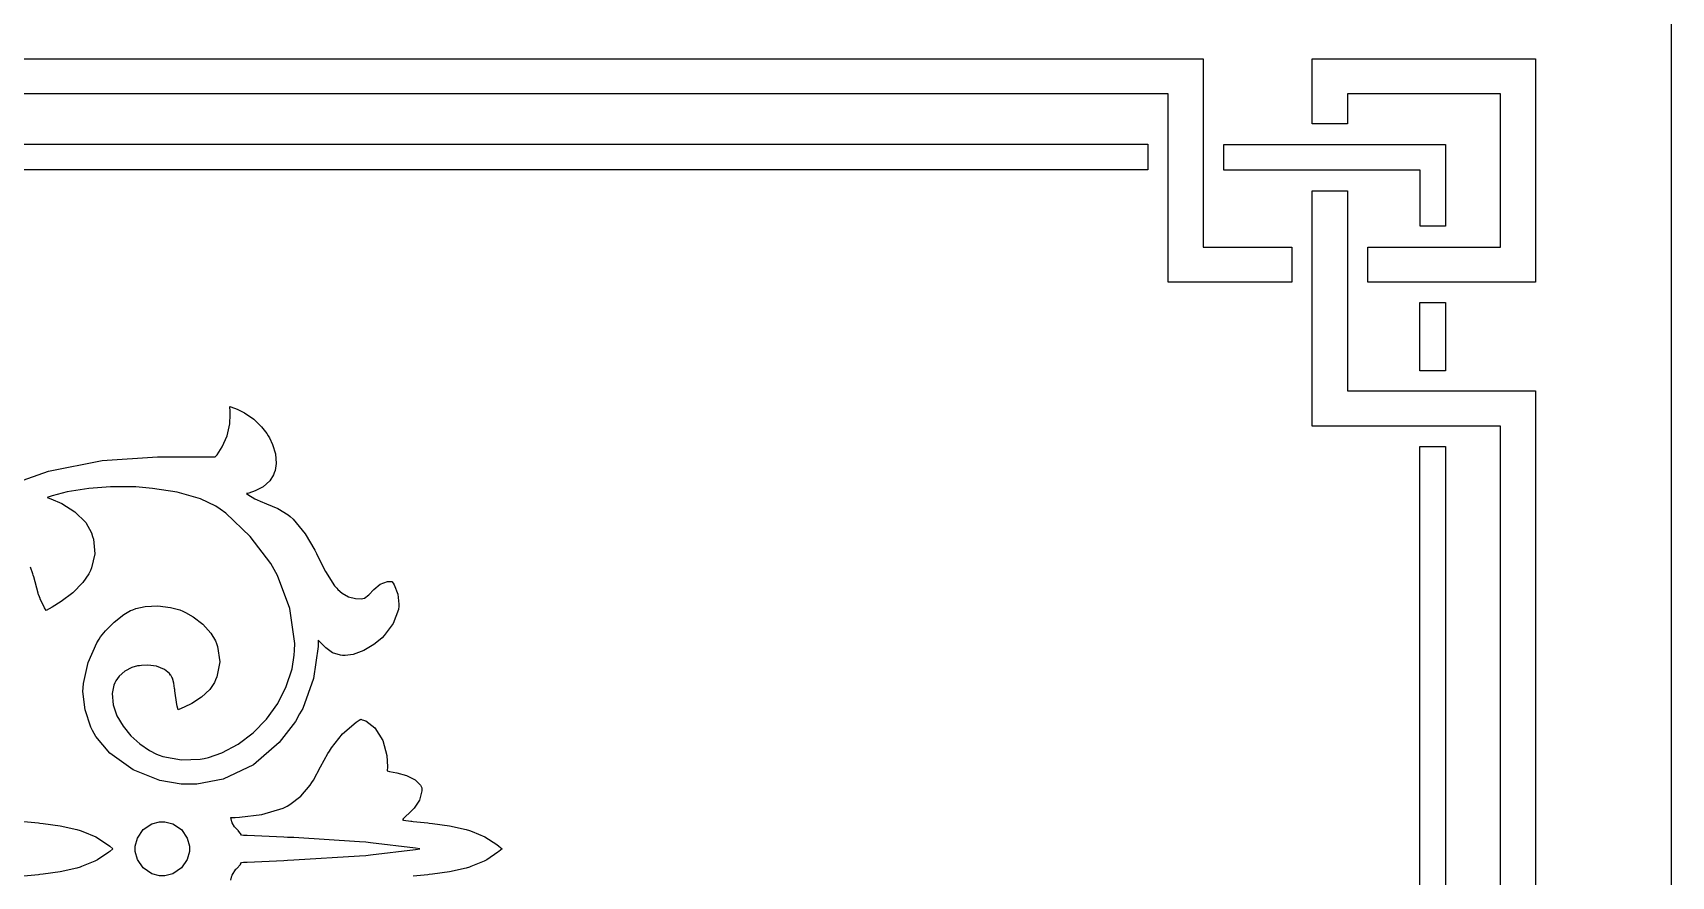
# Model space of a CAD drawing. Extents: x 0 to 1426, y 0 to 829.
# Drawn here: x 832.8 to 1014.2, y 93.3 to 186.7 of the extents above; entities that cross this region are included whole.
import ezdxf

# ---------------------------------------------------------------- set-up
doc = ezdxf.new("R2010")
doc.units = 0
doc.layers.get('0').update_dxf_attribs({"linetype": 'CONTINUOUS'})

msp = doc.modelspace()

# ---------------------------------------------------------------- linework, layer by layer
at = {"color": 21}
msp.add_line((1014.19, 192.749), (1014.19, 0), dxfattribs=at)
at = {"color": 0}
for p, q in [((599.486, 183.834), (962.395, 183.834)), ((599.486, 183.834), (962.395, 183.834)), ((962.395, 183.834), (962.395, 162.993)), ((962.395, 183.834), (962.395, 162.993)), ((974.457, 176.645), (974.457, 183.834)), ((974.457, 183.834), (999.183, 183.834)), ((974.457, 176.645), (974.457, 183.834)), ((974.457, 183.834), (999.183, 183.834)), ((999.183, 183.834), (999.183, 159.107)), ((999.183, 183.834), (999.183, 159.107)), ((958.511, 179.948), (603.373, 179.948)), ((958.511, 179.948), (603.373, 179.948)), ((958.511, 159.107), (958.511, 179.948)), ((958.511, 159.107), (958.511, 179.948)), ((995.299, 179.948), (978.341, 179.948)), ((978.341, 179.948), (978.341, 176.645)), ((995.299, 179.948), (978.341, 179.948)), ((978.341, 179.948), (978.341, 176.645)), ((995.299, 162.993), (995.299, 179.948)), ((995.299, 162.993), (995.299, 179.948)), ((978.341, 176.645), (974.457, 176.645)), ((978.341, 176.645), (974.457, 176.645)), ((606.125, 174.385), (956.257, 174.385)), ((606.125, 174.385), (956.257, 174.385)), ((956.257, 174.385), (956.257, 171.545)), ((956.257, 174.385), (956.257, 171.545)), ((964.657, 171.512), (964.657, 174.353)), ((964.657, 174.353), (989.214, 174.353)), ((964.657, 171.512), (964.657, 174.353)), ((964.657, 174.353), (989.214, 174.353)), ((989.214, 174.353), (989.214, 165.294)), ((989.214, 174.353), (989.214, 165.294)), ((956.257, 171.545), (606.125, 171.545)), ((956.257, 171.545), (606.125, 171.545)), ((986.381, 171.512), (964.657, 171.512)), ((986.381, 171.512), (964.657, 171.512)), ((986.381, 165.294), (986.381, 171.512)), ((986.381, 165.294), (986.381, 171.512)), ((974.457, 143.177), (974.457, 169.234)), ((974.457, 169.234), (978.341, 169.234)), ((974.457, 143.177), (974.457, 169.234)), ((974.457, 169.234), (978.341, 169.234)), ((978.341, 169.234), (978.341, 147.064)), ((978.341, 169.234), (978.341, 147.064)), ((989.214, 165.294), (986.381, 165.294)), ((989.214, 165.294), (986.381, 165.294)), ((962.395, 162.993), (972.178, 162.993)), ((962.395, 162.993), (972.178, 162.993)), ((972.178, 162.993), (972.178, 159.107)), ((972.178, 162.993), (972.178, 159.107)), ((980.623, 159.107), (980.623, 162.993)), ((980.623, 162.993), (995.299, 162.993)), ((980.623, 159.107), (980.623, 162.993)), ((980.623, 162.993), (995.299, 162.993)), ((972.178, 159.107), (958.511, 159.107)), ((972.178, 159.107), (958.511, 159.107)), ((999.183, 159.107), (980.623, 159.107)), ((999.183, 159.107), (980.623, 159.107)), ((986.37, 149.301), (986.37, 156.839)), ((986.37, 156.839), (989.214, 156.839)), ((986.37, 149.301), (986.37, 156.839)), ((986.37, 156.839), (989.214, 156.839)), ((989.214, 156.839), (989.214, 149.301)), ((989.214, 156.839), (989.214, 149.301)), ((989.214, 149.301), (986.37, 149.301)), ((989.214, 149.301), (986.37, 149.301)), ((978.341, 147.064), (999.183, 147.064)), ((978.341, 147.064), (999.183, 147.064)), ((999.183, 147.064), (999.183, 45.7729)), ((999.183, 147.064), (999.183, 45.7729)), ((854.668, 144.771), (854.632, 145.342)), ((854.632, 145.342), (855.169, 145.147)), ((854.668, 144.771), (854.632, 145.342)), ((854.632, 145.342), (855.169, 145.147)), ((855.169, 145.147), (855.454, 145.045)), ((855.169, 145.147), (855.454, 145.045)), ((854.325, 142.103), (854.622, 143.425)), ((854.325, 142.103), (854.622, 143.425)), ((854.622, 143.425), (854.689, 144.438)), ((854.622, 143.425), (854.689, 144.438)), ((854.689, 144.438), (854.668, 144.771)), ((854.689, 144.438), (854.668, 144.771)), ((855.454, 145.045), (856.269, 144.633)), ((855.454, 145.045), (856.269, 144.633)), ((856.269, 144.633), (857.275, 143.932)), ((856.269, 144.633), (857.275, 143.932)), ((857.275, 143.932), (858.157, 143.077)), ((857.275, 143.932), (858.157, 143.077)), ((853.786, 140.863), (854.325, 142.103)), ((853.786, 140.863), (854.325, 142.103)), ((858.157, 143.077), (858.721, 142.357)), ((858.157, 143.077), (858.721, 142.357)), ((858.721, 142.357), (858.88, 142.099)), ((858.721, 142.357), (858.88, 142.099)), ((858.88, 142.099), (859.021, 141.873)), ((858.88, 142.099), (859.021, 141.873)), ((859.021, 141.873), (859.367, 141.148)), ((859.021, 141.873), (859.367, 141.148)), ((995.299, 143.177), (974.457, 143.177)), ((995.299, 143.177), (974.457, 143.177)), ((995.299, 49.6591), (995.299, 143.177)), ((995.299, 49.6591), (995.299, 143.177)), ((840.518, 139.368), (846.614, 139.776)), ((840.518, 139.368), (846.614, 139.776)), ((846.614, 139.776), (851.415, 139.783)), ((846.614, 139.776), (851.415, 139.783)), ((851.415, 139.783), (853.017, 139.754)), ((851.415, 139.783), (853.017, 139.754)), ((853.017, 139.754), (853.235, 140.009)), ((853.017, 139.754), (853.235, 140.009)), ((853.235, 140.009), (853.786, 140.863)), ((853.235, 140.009), (853.786, 140.863)), ((859.367, 141.148), (859.684, 140.113)), ((859.367, 141.148), (859.684, 140.113)), ((859.684, 140.113), (859.769, 139.046)), ((859.684, 140.113), (859.769, 139.046)), ((986.37, 51.9395), (986.37, 140.898)), ((986.37, 140.898), (989.214, 140.898)), ((986.37, 51.9395), (986.37, 140.898)), ((986.37, 140.898), (989.214, 140.898)), ((989.214, 140.898), (989.214, 51.9395)), ((989.214, 140.898), (989.214, 51.9395)), ((829.984, 136.555), (834.556, 138.176)), ((829.984, 136.555), (834.556, 138.176)), ((834.556, 138.176), (840.518, 139.368)), ((834.556, 138.176), (840.518, 139.368)), ((859.557, 137.995), (859.469, 137.76)), ((859.557, 137.995), (859.469, 137.76)), ((859.649, 138.243), (859.557, 137.995)), ((859.649, 138.243), (859.557, 137.995)), ((859.769, 139.046), (859.649, 138.243)), ((859.769, 139.046), (859.649, 138.243)), ((839.026, 136.271), (836.623, 135.891)), ((839.026, 136.271), (836.623, 135.891)), ((841.421, 136.442), (839.026, 136.271)), ((841.421, 136.442), (839.026, 136.271)), ((843.061, 136.466), (841.421, 136.442)), ((843.061, 136.466), (841.421, 136.442)), ((843.605, 136.449), (843.061, 136.466)), ((843.605, 136.449), (843.061, 136.466)), ((844.225, 136.431), (843.605, 136.449)), ((844.225, 136.431), (843.605, 136.449)), ((846.088, 136.281), (844.225, 136.431)), ((846.088, 136.281), (844.225, 136.431)), ((848.79, 135.858), (846.088, 136.281)), ((848.79, 135.858), (846.088, 136.281)), ((858.326, 136.448), (857.448, 135.993)), ((858.326, 136.448), (857.448, 135.993)), ((859.046, 137.106), (858.326, 136.448)), ((859.046, 137.106), (858.326, 136.448)), ((859.469, 137.76), (859.046, 137.106)), ((859.469, 137.76), (859.046, 137.106)), ((834.958, 135.459), (834.425, 135.254)), ((834.958, 135.459), (834.425, 135.254)), ((834.425, 135.254), (834.834, 135.115)), ((834.425, 135.254), (834.834, 135.115)), ((834.834, 135.115), (836.023, 134.594)), ((834.834, 135.115), (836.023, 134.594)), ((836.623, 135.891), (834.958, 135.459)), ((836.623, 135.891), (834.958, 135.459)), ((836.023, 134.594), (837.487, 133.693)), ((836.023, 134.594), (837.487, 133.693)), ((851.394, 135.11), (848.79, 135.858)), ((851.394, 135.11), (848.79, 135.858)), ((853.087, 134.322), (851.394, 135.11)), ((853.087, 134.322), (851.394, 135.11)), ((853.581, 133.96), (853.087, 134.322)), ((853.581, 133.96), (853.087, 134.322)), ((856.728, 135.763), (856.481, 135.712)), ((856.728, 135.763), (856.481, 135.712)), ((856.481, 135.712), (856.626, 135.598)), ((856.481, 135.712), (856.626, 135.598)), ((856.626, 135.598), (857.391, 135.129)), ((856.626, 135.598), (857.391, 135.129)), ((857.448, 135.993), (856.728, 135.763)), ((857.448, 135.993), (856.728, 135.763)), ((857.391, 135.129), (858.238, 134.749)), ((857.391, 135.129), (858.238, 134.749)), ((858.238, 134.749), (858.421, 134.677)), ((858.238, 134.749), (858.421, 134.677)), ((858.421, 134.677), (858.686, 134.574)), ((858.421, 134.677), (858.686, 134.574)), ((858.686, 134.574), (859.938, 134.049)), ((858.686, 134.574), (859.938, 134.049)), ((837.487, 133.693), (838.68, 132.501)), ((837.487, 133.693), (838.68, 132.501)), ((838.68, 132.501), (839.329, 131.371)), ((838.68, 132.501), (839.329, 131.371)), ((854.181, 133.522), (853.581, 133.96)), ((854.181, 133.522), (853.581, 133.96)), ((856.904, 130.954), (854.181, 133.522)), ((856.904, 130.954), (854.181, 133.522)), ((859.938, 134.049), (861.099, 133.35)), ((859.938, 134.049), (861.099, 133.35)), ((861.099, 133.35), (861.325, 133.158)), ((861.099, 133.35), (861.325, 133.158)), ((861.325, 133.158), (861.649, 132.88)), ((861.325, 133.158), (861.649, 132.88)), ((861.649, 132.88), (862.983, 131.256)), ((861.649, 132.88), (862.983, 131.256)), ((839.329, 131.371), (839.452, 130.966)), ((839.329, 131.371), (839.452, 130.966)), ((839.452, 130.966), (839.548, 130.643)), ((839.452, 130.966), (839.548, 130.643)), ((839.548, 130.643), (839.685, 129.046)), ((839.548, 130.643), (839.685, 129.046)), ((859.158, 127.963), (856.904, 130.954)), ((859.158, 127.963), (856.904, 130.954)), ((862.983, 131.256), (864.041, 129.432)), ((862.983, 131.256), (864.041, 129.432)), ((839.685, 129.046), (839.339, 127.484)), ((839.685, 129.046), (839.339, 127.484)), ((864.041, 129.432), (864.231, 129.053)), ((864.041, 129.432), (864.231, 129.053)), ((864.231, 129.053), (864.39, 128.738)), ((864.231, 129.053), (864.39, 128.738)), ((832.834, 126.81), (832.573, 127.564)), ((832.834, 126.81), (832.573, 127.564)), ((839.195, 127.178), (839.033, 126.829)), ((839.195, 127.178), (839.033, 126.829)), ((839.339, 127.484), (839.195, 127.178)), ((839.339, 127.484), (839.195, 127.178)), ((859.525, 127.314), (859.158, 127.963)), ((859.525, 127.314), (859.158, 127.963)), ((859.91, 126.629), (859.525, 127.314)), ((859.91, 126.629), (859.525, 127.314)), ((864.39, 128.738), (865.237, 127.062)), ((864.39, 128.738), (865.237, 127.062)), ((865.237, 127.062), (866.235, 125.488)), ((865.237, 127.062), (866.235, 125.488)), ((832.877, 126.66), (832.834, 126.81)), ((832.877, 126.66), (832.834, 126.81)), ((832.926, 126.48), (832.877, 126.66)), ((832.926, 126.48), (832.877, 126.66)), ((833.413, 124.677), (832.926, 126.48)), ((833.413, 124.677), (832.926, 126.48)), ((838.355, 125.864), (837.244, 124.728)), ((838.355, 125.864), (837.244, 124.728)), ((839.033, 126.829), (838.355, 125.864)), ((839.033, 126.829), (838.355, 125.864)), ((861.282, 122.978), (859.91, 126.629)), ((861.282, 122.978), (859.91, 126.629)), ((866.235, 125.488), (866.472, 125.224)), ((866.235, 125.488), (866.472, 125.224)), ((866.472, 125.224), (866.606, 125.075)), ((866.472, 125.224), (866.606, 125.075)), ((870.574, 125.089), (871.262, 125.671)), ((870.574, 125.089), (871.262, 125.671)), ((871.262, 125.671), (872.088, 125.955)), ((871.262, 125.671), (872.088, 125.955)), ((872.088, 125.955), (872.367, 125.968)), ((872.088, 125.955), (872.367, 125.968)), ((872.367, 125.968), (872.585, 125.979)), ((872.367, 125.968), (872.585, 125.979)), ((872.585, 125.979), (872.702, 125.794)), ((872.585, 125.979), (872.702, 125.794)), ((872.702, 125.794), (872.822, 125.6)), ((872.702, 125.794), (872.822, 125.6)), ((872.822, 125.6), (873.234, 124.561)), ((872.822, 125.6), (873.234, 124.561)), ((833.473, 124.499), (833.413, 124.677)), ((833.473, 124.499), (833.413, 124.677)), ((833.483, 124.46), (833.473, 124.499)), ((833.483, 124.46), (833.473, 124.499)), ((833.628, 124.077), (833.483, 124.46)), ((833.628, 124.077), (833.483, 124.46)), ((833.642, 124.038), (833.628, 124.077)), ((833.642, 124.038), (833.628, 124.077)), ((833.674, 123.954), (833.642, 124.038)), ((833.674, 123.954), (833.642, 124.038)), ((834.08, 123.147), (833.674, 123.954)), ((834.08, 123.147), (833.674, 123.954)), ((835.963, 123.759), (834.972, 123.135)), ((835.963, 123.759), (834.972, 123.135)), ((837.244, 124.728), (835.963, 123.759)), ((837.244, 124.728), (835.963, 123.759)), ((866.606, 125.075), (867.068, 124.685)), ((866.606, 125.075), (867.068, 124.685)), ((867.068, 124.685), (867.78, 124.284)), ((867.068, 124.685), (867.78, 124.284)), ((867.78, 124.284), (868.56, 124.072)), ((867.78, 124.284), (868.56, 124.072)), ((868.56, 124.072), (869.17, 124.061)), ((868.56, 124.072), (869.17, 124.061)), ((869.17, 124.061), (869.364, 124.101)), ((869.17, 124.061), (869.364, 124.101)), ((869.364, 124.101), (869.544, 124.139)), ((869.364, 124.101), (869.544, 124.139)), ((869.544, 124.139), (870.031, 124.478)), ((869.544, 124.139), (870.031, 124.478)), ((870.031, 124.478), (870.574, 125.089)), ((870.031, 124.478), (870.574, 125.089)), ((873.234, 124.561), (873.351, 123.45)), ((873.234, 124.561), (873.351, 123.45)), ((873.351, 123.45), (873.33, 123.22)), ((873.351, 123.45), (873.33, 123.22)), ((834.129, 123.07), (834.08, 123.147)), ((834.129, 123.07), (834.08, 123.147)), ((834.319, 122.769), (834.129, 123.07)), ((834.319, 122.769), (834.129, 123.07)), ((834.63, 122.943), (834.319, 122.769)), ((834.63, 122.943), (834.319, 122.769)), ((834.972, 123.135), (834.63, 122.943)), ((834.972, 123.135), (834.63, 122.943)), ((841.83, 121.471), (842.903, 122.302)), ((841.83, 121.471), (842.903, 122.302)), ((842.903, 122.302), (843.65, 122.747)), ((842.903, 122.302), (843.65, 122.747)), ((843.65, 122.747), (843.915, 122.847)), ((843.65, 122.747), (843.915, 122.847)), ((843.915, 122.847), (844.243, 122.969)), ((843.915, 122.847), (844.243, 122.969)), ((844.243, 122.969), (845.277, 123.202)), ((844.243, 122.969), (845.277, 123.202)), ((845.277, 123.202), (846.677, 123.282)), ((845.277, 123.202), (846.677, 123.282)), ((846.677, 123.282), (848.071, 123.103)), ((846.677, 123.282), (848.071, 123.103)), ((848.071, 123.103), (849.09, 122.814)), ((848.071, 123.103), (849.09, 122.814)), ((849.09, 122.814), (849.415, 122.678)), ((849.09, 122.814), (849.415, 122.678)), ((849.415, 122.678), (849.718, 122.553)), ((849.415, 122.678), (849.718, 122.553)), ((849.718, 122.553), (850.59, 122.068)), ((849.718, 122.553), (850.59, 122.068)), ((850.59, 122.068), (851.644, 121.258)), ((850.59, 122.068), (851.644, 121.258)), ((861.818, 119.118), (861.282, 122.978)), ((861.818, 119.118), (861.282, 122.978)), ((873.298, 122.887), (872.712, 121.329)), ((873.298, 122.887), (872.712, 121.329)), ((873.33, 123.22), (873.298, 122.887)), ((873.33, 123.22), (873.298, 122.887)), ((840.165, 119.593), (840.313, 119.84)), ((840.165, 119.593), (840.313, 119.84)), ((840.313, 119.84), (840.863, 120.515)), ((840.313, 119.84), (840.863, 120.515)), ((840.863, 120.515), (841.83, 121.471)), ((840.863, 120.515), (841.83, 121.471)), ((851.644, 121.258), (852.519, 120.261)), ((851.644, 121.258), (852.519, 120.261)), ((852.519, 120.261), (853.034, 119.402)), ((852.519, 120.261), (853.034, 119.402)), ((871.488, 119.75), (871.273, 119.542)), ((871.488, 119.75), (871.273, 119.542)), ((871.721, 119.98), (871.488, 119.75)), ((871.721, 119.98), (871.488, 119.75)), ((872.712, 121.329), (871.721, 119.98)), ((872.712, 121.329), (871.721, 119.98)), ((838.944, 117.001), (839.915, 119.182)), ((838.944, 117.001), (839.915, 119.182)), ((839.915, 119.182), (840.165, 119.593)), ((839.915, 119.182), (840.165, 119.593)), ((853.034, 119.402), (853.154, 119.096)), ((853.034, 119.402), (853.154, 119.096)), ((853.154, 119.096), (853.288, 118.765)), ((853.154, 119.096), (853.288, 118.765)), ((853.288, 118.765), (853.514, 117.078)), ((853.288, 118.765), (853.514, 117.078)), ((861.769, 117.822), (861.79, 118.328)), ((861.769, 117.822), (861.79, 118.328)), ((861.79, 118.328), (861.818, 119.118)), ((861.79, 118.328), (861.818, 119.118)), ((864.422, 118.772), (863.903, 115.233)), ((864.422, 118.772), (863.903, 115.233)), ((864.482, 119.403), (864.418, 119.458)), ((864.418, 119.458), (864.422, 118.772)), ((864.482, 119.403), (864.418, 119.458)), ((864.418, 119.458), (864.422, 118.772)), ((865.064, 118.817), (864.482, 119.403)), ((865.064, 118.817), (864.482, 119.403)), ((865.117, 118.766), (865.064, 118.817)), ((865.117, 118.766), (865.064, 118.817)), ((865.262, 118.629), (865.117, 118.766)), ((865.262, 118.629), (865.117, 118.766)), ((866.013, 118.088), (865.262, 118.629)), ((866.013, 118.088), (865.262, 118.629)), ((866.888, 117.797), (866.013, 118.088)), ((866.888, 117.797), (866.013, 118.088)), ((868.288, 117.901), (867.389, 117.766)), ((868.288, 117.901), (867.389, 117.766)), ((869.47, 118.334), (868.288, 117.901)), ((869.47, 118.334), (868.288, 117.901)), ((870.56, 118.982), (869.47, 118.334)), ((870.56, 118.982), (869.47, 118.334)), ((871.273, 119.542), (870.56, 118.982)), ((871.273, 119.542), (870.56, 118.982)), ((838.422, 114.675), (838.944, 117.001)), ((838.422, 114.675), (838.944, 117.001)), ((843.799, 116.432), (843.026, 116.049)), ((843.799, 116.432), (843.026, 116.049)), ((844.423, 116.615), (843.799, 116.432)), ((844.423, 116.615), (843.799, 116.432)), ((844.635, 116.65), (844.423, 116.615)), ((844.635, 116.65), (844.423, 116.615)), ((844.86, 116.687), (844.635, 116.65)), ((844.86, 116.687), (844.635, 116.65)), ((845.555, 116.709), (844.86, 116.687)), ((845.555, 116.709), (844.86, 116.687)), ((846.511, 116.579), (845.555, 116.709)), ((846.511, 116.579), (845.555, 116.709)), ((847.39, 116.225), (846.511, 116.579)), ((847.39, 116.225), (846.511, 116.579)), ((847.947, 115.795), (847.39, 116.225)), ((847.947, 115.795), (847.39, 116.225)), ((853.514, 117.078), (853.2, 115.402)), ((853.514, 117.078), (853.2, 115.402)), ((860.887, 114.34), (861.519, 116.312)), ((860.887, 114.34), (861.519, 116.312)), ((861.519, 116.312), (861.769, 117.822)), ((861.519, 116.312), (861.769, 117.822)), ((867.096, 117.784), (866.888, 117.797)), ((867.096, 117.784), (866.888, 117.797)), ((867.389, 117.766), (867.096, 117.784)), ((867.389, 117.766), (867.096, 117.784)), ((838.398, 114.192), (838.422, 114.675)), ((838.398, 114.192), (838.422, 114.675)), ((841.795, 114.481), (841.629, 113.558)), ((841.795, 114.481), (841.629, 113.558)), ((841.915, 114.76), (841.795, 114.481)), ((841.915, 114.76), (841.795, 114.481)), ((841.999, 114.957), (841.915, 114.76)), ((841.999, 114.957), (841.915, 114.76)), ((842.377, 115.493), (841.999, 114.957)), ((842.377, 115.493), (841.999, 114.957)), ((843.026, 116.049), (842.377, 115.493)), ((843.026, 116.049), (842.377, 115.493)), ((848.081, 115.613), (847.947, 115.795)), ((848.081, 115.613), (847.947, 115.795)), ((848.095, 115.594), (848.081, 115.613)), ((848.095, 115.594), (848.081, 115.613)), ((848.222, 115.386), (848.095, 115.594)), ((848.222, 115.386), (848.095, 115.594)), ((848.233, 115.364), (848.222, 115.386)), ((848.233, 115.364), (848.222, 115.386)), ((848.282, 115.264), (848.233, 115.364)), ((848.282, 115.264), (848.233, 115.364)), ((848.441, 114.708), (848.282, 115.264)), ((848.441, 114.708), (848.282, 115.264)), ((848.522, 114.131), (848.441, 114.708)), ((848.522, 114.131), (848.441, 114.708)), ((852.946, 114.793), (852.41, 114.024)), ((852.946, 114.793), (852.41, 114.024)), ((853.062, 115.074), (852.946, 114.793)), ((853.062, 115.074), (852.946, 114.793)), ((853.2, 115.402), (853.062, 115.074)), ((853.2, 115.402), (853.062, 115.074)), ((859.935, 112.464), (860.887, 114.34)), ((859.935, 112.464), (860.887, 114.34)), ((863.903, 115.233), (862.7, 111.902)), ((863.903, 115.233), (862.7, 111.902)), ((838.376, 113.78), (838.398, 114.192)), ((838.376, 113.78), (838.398, 114.192)), ((838.606, 111.767), (838.376, 113.78)), ((838.606, 111.767), (838.376, 113.78)), ((841.629, 113.558), (841.728, 112.329)), ((841.629, 113.558), (841.728, 112.329)), ((848.533, 114.02), (848.522, 114.131)), ((848.533, 114.02), (848.522, 114.131)), ((848.547, 113.865), (848.533, 114.02)), ((848.547, 113.865), (848.533, 114.02)), ((848.755, 112.339), (848.547, 113.865)), ((848.755, 112.339), (848.547, 113.865)), ((850.42, 112.481), (849.591, 112.059)), ((850.42, 112.481), (849.591, 112.059)), ((851.489, 113.169), (850.42, 112.481)), ((851.489, 113.169), (850.42, 112.481)), ((852.41, 114.024), (851.489, 113.169)), ((852.41, 114.024), (851.489, 113.169)), ((858.707, 110.739), (859.935, 112.464)), ((858.707, 110.739), (859.935, 112.464)), ((839.258, 109.852), (838.606, 111.767)), ((839.258, 109.852), (838.606, 111.767)), ((841.728, 112.329), (842.144, 111.114)), ((841.728, 112.329), (842.144, 111.114)), ((842.144, 111.114), (842.821, 109.955)), ((842.144, 111.114), (842.821, 109.955)), ((848.79, 112.186), (848.755, 112.339)), ((848.79, 112.186), (848.755, 112.339)), ((848.9, 111.75), (848.79, 112.186)), ((848.9, 111.75), (848.79, 112.186)), ((849.309, 111.933), (848.9, 111.75)), ((849.309, 111.933), (848.9, 111.75)), ((849.591, 112.059), (849.309, 111.933)), ((849.591, 112.059), (849.309, 111.933)), ((857.236, 109.215), (858.707, 110.739)), ((857.236, 109.215), (858.707, 110.739)), ((862.358, 111.318), (861.893, 110.471)), ((862.358, 111.318), (861.893, 110.471)), ((862.7, 111.902), (862.358, 111.318)), ((862.7, 111.902), (862.358, 111.318)), ((868.966, 110.629), (869.121, 110.727)), ((868.966, 110.629), (869.121, 110.727)), ((869.121, 110.727), (869.294, 110.667)), ((869.121, 110.727), (869.294, 110.667)), ((869.294, 110.667), (869.675, 110.534)), ((869.294, 110.667), (869.675, 110.534)), ((839.452, 109.486), (839.258, 109.852)), ((839.452, 109.486), (839.258, 109.852)), ((839.819, 108.797), (839.452, 109.486)), ((839.819, 108.797), (839.452, 109.486)), ((842.821, 109.955), (843.686, 108.897)), ((842.821, 109.955), (843.686, 108.897)), ((843.686, 108.897), (844.684, 107.982)), ((843.686, 108.897), (844.684, 107.982)), ((855.564, 107.947), (857.236, 109.215)), ((855.564, 107.947), (857.236, 109.215)), ((861.893, 110.471), (860.115, 108.135)), ((861.893, 110.471), (860.115, 108.135)), ((865.875, 107.556), (867.11, 109.11)), ((865.875, 107.556), (867.11, 109.11)), ((867.11, 109.11), (868.613, 110.404)), ((867.11, 109.11), (868.613, 110.404)), ((868.613, 110.404), (868.966, 110.629)), ((868.613, 110.404), (868.966, 110.629)), ((869.675, 110.534), (870.701, 109.758)), ((869.675, 110.534), (870.701, 109.758)), ((870.701, 109.758), (871.583, 108.361)), ((870.701, 109.758), (871.583, 108.361)), ((841.368, 106.962), (839.819, 108.797)), ((841.368, 106.962), (839.819, 108.797)), ((844.684, 107.982), (845.742, 107.25)), ((844.684, 107.982), (845.742, 107.25)), ((845.742, 107.25), (846.529, 106.845)), ((845.742, 107.25), (846.529, 106.845)), ((853.736, 106.987), (855.564, 107.947)), ((853.736, 106.987), (855.564, 107.947)), ((860.115, 108.135), (857.271, 105.668)), ((860.115, 108.135), (857.271, 105.668)), ((865.48, 106.916), (865.657, 107.2)), ((865.48, 106.916), (865.657, 107.2)), ((865.657, 107.2), (865.875, 107.556)), ((865.657, 107.2), (865.875, 107.556)), ((871.583, 108.361), (872.01, 106.704)), ((871.583, 108.361), (872.01, 106.704)), ((843.926, 105.106), (841.368, 106.962)), ((843.926, 105.106), (841.368, 106.962)), ((846.529, 106.845), (846.804, 106.746)), ((846.529, 106.845), (846.804, 106.746)), ((846.804, 106.746), (847.21, 106.601)), ((846.804, 106.746), (847.21, 106.601)), ((847.21, 106.601), (849.27, 106.222)), ((847.21, 106.601), (849.27, 106.222)), ((849.27, 106.222), (851.366, 106.302)), ((849.27, 106.222), (851.366, 106.302)), ((851.366, 106.302), (851.785, 106.386)), ((851.366, 106.302), (851.785, 106.386)), ((851.785, 106.386), (852.283, 106.487)), ((851.785, 106.386), (852.283, 106.487)), ((852.283, 106.487), (853.736, 106.987)), ((852.283, 106.487), (853.736, 106.987)), ((857.271, 105.668), (853.888, 104.082)), ((857.271, 105.668), (853.888, 104.082)), ((863.882, 103.983), (864.683, 105.446)), ((863.882, 103.983), (864.683, 105.446)), ((864.683, 105.446), (865.48, 106.916)), ((864.683, 105.446), (865.48, 106.916)), ((872.01, 106.704), (872.084, 105.435)), ((872.01, 106.704), (872.084, 105.435)), ((872.084, 105.435), (872.053, 105.016)), ((872.084, 105.435), (872.053, 105.016)), ((846.892, 103.954), (843.926, 105.106)), ((846.892, 103.954), (843.926, 105.106)), ((849.245, 103.548), (846.892, 103.954)), ((849.245, 103.548), (846.892, 103.954)), ((850.032, 103.542), (849.245, 103.548)), ((850.032, 103.542), (849.245, 103.548)), ((850.995, 103.533), (850.032, 103.542)), ((850.995, 103.533), (850.032, 103.542)), ((853.888, 104.082), (850.995, 103.533)), ((853.888, 104.082), (850.995, 103.533)), ((862.513, 102.22), (863.522, 103.422)), ((862.513, 102.22), (863.522, 103.422)), ((863.522, 103.422), (863.702, 103.701)), ((863.522, 103.422), (863.702, 103.701)), ((863.702, 103.701), (863.882, 103.983)), ((863.702, 103.701), (863.882, 103.983)), ((872.053, 105.016), (872.314, 104.95)), ((872.053, 105.016), (872.314, 104.95)), ((872.314, 104.95), (873.114, 104.778)), ((872.314, 104.95), (873.114, 104.778)), ((873.114, 104.778), (874.201, 104.48)), ((873.114, 104.778), (874.201, 104.48)), ((874.201, 104.48), (875.161, 103.999)), ((874.201, 104.48), (875.161, 103.999)), ((875.161, 103.999), (875.736, 103.431)), ((875.161, 103.999), (875.736, 103.431)), ((875.736, 103.431), (875.852, 103.204)), ((875.736, 103.431), (875.852, 103.204)), ((861.268, 101.265), (862.513, 102.22)), ((861.268, 101.265), (862.513, 102.22)), ((875.644, 101.769), (875.055, 100.893)), ((875.644, 101.769), (875.055, 100.893)), ((875.891, 102.793), (875.644, 101.769)), ((875.891, 102.793), (875.644, 101.769)), ((875.852, 103.204), (875.891, 103.124)), ((875.852, 103.204), (875.891, 103.124)), ((875.891, 103.124), (875.891, 103.034)), ((875.891, 103.124), (875.891, 103.034)), ((875.891, 103.034), (875.891, 102.793)), ((875.891, 103.034), (875.891, 102.793)), ((854.749, 99.8305), (855.214, 99.8499)), ((854.749, 99.8305), (855.214, 99.8499)), ((854.869, 99.3786), (854.749, 99.8305)), ((854.869, 99.3786), (854.749, 99.8305)), ((855.214, 99.8499), (855.691, 99.8693)), ((855.214, 99.8499), (855.691, 99.8693)), ((855.691, 99.8693), (858.167, 100.169)), ((855.691, 99.8693), (858.167, 100.169)), ((858.167, 100.169), (860.545, 100.882)), ((858.167, 100.169), (860.545, 100.882)), ((860.545, 100.882), (860.972, 101.108)), ((860.545, 100.882), (860.972, 101.108)), ((860.972, 101.108), (861.268, 101.265)), ((860.972, 101.108), (861.268, 101.265)), ((874.794, 100.633), (873.838, 99.683)), ((874.794, 100.633), (873.838, 99.683)), ((874.889, 100.725), (874.794, 100.633)), ((874.889, 100.725), (874.794, 100.633)), ((875.055, 100.893), (874.889, 100.725)), ((875.055, 100.893), (874.889, 100.725)), ((831.843, 99.4103), (833.455, 99.2449)), ((831.843, 99.4103), (833.455, 99.2449)), ((833.455, 99.2449), (833.614, 99.2269)), ((833.455, 99.2449), (833.614, 99.2269)), ((833.614, 99.2269), (833.991, 99.187)), ((833.614, 99.2269), (833.991, 99.187)), ((833.991, 99.187), (835.868, 98.9224)), ((833.991, 99.187), (835.868, 98.9224)), ((835.868, 98.9224), (837.717, 98.5051)), ((835.868, 98.9224), (837.717, 98.5051)), ((837.717, 98.5051), (838.076, 98.389)), ((837.717, 98.5051), (838.076, 98.389)), ((838.076, 98.389), (838.373, 98.2955)), ((838.076, 98.389), (838.373, 98.2955)), ((838.373, 98.2955), (839.795, 97.6849)), ((838.373, 98.2955), (839.795, 97.6849)), ((844.398, 97.5431), (845.04, 98.4966)), ((844.398, 97.5431), (845.04, 98.4966)), ((845.04, 98.4966), (845.993, 99.1387)), ((845.04, 98.4966), (845.993, 99.1387)), ((845.993, 99.1387), (846.868, 99.3743)), ((845.993, 99.1387), (846.868, 99.3743)), ((846.868, 99.3743), (847.161, 99.3743)), ((846.868, 99.3743), (847.161, 99.3743)), ((847.161, 99.3743), (847.453, 99.3743)), ((847.161, 99.3743), (847.453, 99.3743)), ((847.453, 99.3743), (848.328, 99.1387)), ((847.453, 99.3743), (848.328, 99.1387)), ((848.328, 99.1387), (849.281, 98.4966)), ((848.328, 99.1387), (849.281, 98.4966)), ((849.281, 98.4966), (849.923, 97.5431)), ((849.281, 98.4966), (849.923, 97.5431)), ((854.897, 99.2614), (854.869, 99.3786)), ((854.897, 99.2614), (854.869, 99.3786)), ((855.151, 98.8148), (854.897, 99.2614)), ((855.151, 98.8148), (854.897, 99.2614)), ((855.507, 98.443), (855.151, 98.8148)), ((855.507, 98.443), (855.151, 98.8148)), ((855.588, 98.3629), (855.507, 98.443)), ((855.588, 98.3629), (855.507, 98.443)), ((855.61, 98.341), (855.588, 98.3629)), ((855.61, 98.341), (855.588, 98.3629)), ((855.814, 98.0874), (855.61, 98.341)), ((855.814, 98.0874), (855.61, 98.341)), ((855.832, 98.0585), (855.814, 98.0874)), ((855.832, 98.0585), (855.814, 98.0874)), ((855.931, 97.8697), (855.832, 98.0585)), ((855.931, 97.8697), (855.832, 98.0585)), ((873.838, 99.683), (873.764, 99.5729)), ((873.838, 99.683), (873.764, 99.5729)), ((873.764, 99.5729), (873.845, 99.5578)), ((873.764, 99.5729), (873.845, 99.5578)), ((873.845, 99.5578), (874.681, 99.4378)), ((873.845, 99.5578), (874.681, 99.4378)), ((874.681, 99.4378), (874.765, 99.4283)), ((874.681, 99.4378), (874.765, 99.4283)), ((874.765, 99.4283), (874.924, 99.4103)), ((874.765, 99.4283), (874.924, 99.4103)), ((874.924, 99.4103), (876.536, 99.2449)), ((874.924, 99.4103), (876.536, 99.2449)), ((876.536, 99.2449), (876.699, 99.2269)), ((876.536, 99.2449), (876.699, 99.2269)), ((876.699, 99.2269), (877.073, 99.187)), ((876.699, 99.2269), (877.073, 99.187)), ((877.073, 99.187), (878.949, 98.9224)), ((877.073, 99.187), (878.949, 98.9224)), ((878.949, 98.9224), (880.798, 98.5061)), ((878.949, 98.9224), (880.798, 98.5061)), ((880.798, 98.5061), (881.158, 98.3904)), ((880.798, 98.5061), (881.158, 98.3904)), ((881.158, 98.3904), (881.454, 98.2955)), ((881.158, 98.3904), (881.454, 98.2955)), ((881.454, 98.2955), (882.879, 97.6863)), ((881.454, 98.2955), (882.879, 97.6863)), ((839.795, 97.6849), (841.107, 96.8636)), ((839.795, 97.6849), (841.107, 96.8636)), ((841.107, 96.8636), (841.347, 96.6625)), ((841.107, 96.8636), (841.347, 96.6625)), ((841.347, 96.6625), (841.689, 96.3747)), ((841.347, 96.6625), (841.689, 96.3747)), ((841.689, 96.3747), (841.347, 96.0878)), ((841.689, 96.3747), (841.347, 96.0878)), ((844.162, 96.6668), (844.398, 97.5431)), ((844.162, 96.6668), (844.398, 97.5431)), ((844.162, 96.3747), (844.162, 96.6668)), ((844.162, 96.3747), (844.162, 96.6668)), ((844.162, 96.0836), (844.162, 96.3747)), ((844.162, 96.0836), (844.162, 96.3747)), ((849.923, 97.5431), (850.163, 96.6668)), ((849.923, 97.5431), (850.163, 96.6668)), ((850.163, 96.6668), (850.163, 96.3747)), ((850.163, 96.6668), (850.163, 96.3747)), ((850.163, 96.3747), (850.163, 96.0836)), ((850.163, 96.3747), (850.163, 96.0836)), ((856.142, 97.8599), (855.931, 97.8697)), ((856.142, 97.8599), (855.931, 97.8697)), ((856.548, 97.8422), (856.142, 97.8599)), ((856.548, 97.8422), (856.142, 97.8599)), ((860.601, 97.663), (856.548, 97.8422)), ((860.601, 97.663), (856.548, 97.8422)), ((861.007, 97.6436), (860.601, 97.663)), ((861.007, 97.6436), (860.601, 97.663)), ((861.73, 97.6104), (861.007, 97.6436)), ((861.73, 97.6104), (861.007, 97.6436)), ((868.973, 97.1628), (861.73, 97.6104)), ((868.973, 97.1628), (861.73, 97.6104)), ((869.696, 97.0979), (868.973, 97.1628)), ((869.696, 97.0979), (868.973, 97.1628)), ((870.197, 97.0538), (869.696, 97.0979)), ((870.197, 97.0538), (869.696, 97.0979)), ((875.189, 96.4558), (870.197, 97.0538)), ((875.189, 96.4558), (870.197, 97.0538)), ((870.197, 95.6966), (875.189, 96.2946)), ((870.197, 95.6966), (875.189, 96.2946)), ((875.686, 96.3747), (875.189, 96.4558)), ((875.686, 96.3747), (875.189, 96.4558)), ((875.189, 96.2946), (875.686, 96.3747)), ((875.189, 96.2946), (875.686, 96.3747)), ((882.879, 97.6863), (884.188, 96.8636)), ((882.879, 97.6863), (884.188, 96.8636)), ((884.188, 96.8636), (884.428, 96.6625)), ((884.188, 96.8636), (884.428, 96.6625)), ((884.428, 96.6625), (884.774, 96.3747)), ((884.428, 96.6625), (884.774, 96.3747)), ((884.774, 96.3747), (884.428, 96.0878)), ((884.774, 96.3747), (884.428, 96.0878)), ((838.076, 94.3599), (837.717, 94.2439)), ((838.076, 94.3599), (837.717, 94.2439)), ((838.228, 94.4093), (838.076, 94.3599)), ((838.228, 94.4093), (838.076, 94.3599)), ((839.706, 95.0172), (838.228, 94.4093)), ((839.706, 95.0172), (838.228, 94.4093)), ((839.851, 95.0916), (839.706, 95.0172)), ((839.851, 95.0916), (839.706, 95.0172)), ((839.982, 95.1618), (839.851, 95.0916)), ((839.982, 95.1618), (839.851, 95.0916)), ((841.23, 95.9915), (839.982, 95.1618)), ((841.23, 95.9915), (839.982, 95.1618)), ((841.347, 96.0878), (841.23, 95.9915)), ((841.347, 96.0878), (841.23, 95.9915)), ((844.398, 95.2073), (844.162, 96.0836)), ((844.398, 95.2073), (844.162, 96.0836)), ((845.04, 94.2538), (844.398, 95.2073)), ((845.04, 94.2538), (844.398, 95.2073)), ((849.923, 95.2073), (849.281, 94.2538)), ((849.923, 95.2073), (849.281, 94.2538)), ((850.163, 96.0836), (849.923, 95.2073)), ((850.163, 96.0836), (849.923, 95.2073)), ((855.409, 94.2125), (855.804, 94.6436)), ((855.409, 94.2125), (855.804, 94.6436)), ((855.804, 94.6436), (855.832, 94.6919)), ((855.804, 94.6436), (855.832, 94.6919)), ((855.832, 94.6919), (855.931, 94.8792)), ((855.832, 94.6919), (855.931, 94.8792)), ((855.931, 94.8792), (856.142, 94.8891)), ((855.931, 94.8792), (856.142, 94.8891)), ((856.142, 94.8891), (856.548, 94.9082)), ((856.142, 94.8891), (856.548, 94.9082)), ((856.548, 94.9082), (860.601, 95.0888)), ((856.548, 94.9082), (860.601, 95.0888)), ((860.601, 95.0888), (861.007, 95.1068)), ((860.601, 95.0888), (861.007, 95.1068)), ((861.007, 95.1068), (861.73, 95.141)), ((861.007, 95.1068), (861.73, 95.141)), ((861.73, 95.141), (868.973, 95.5876)), ((861.73, 95.141), (868.973, 95.5876)), ((868.973, 95.5876), (869.696, 95.6511)), ((868.973, 95.5876), (869.696, 95.6511)), ((869.696, 95.6511), (870.197, 95.6966)), ((869.696, 95.6511), (870.197, 95.6966)), ((881.158, 94.3599), (880.798, 94.2439)), ((881.158, 94.3599), (880.798, 94.2439)), ((881.309, 94.4093), (881.158, 94.3599)), ((881.309, 94.4093), (881.158, 94.3599)), ((882.791, 95.0172), (881.309, 94.4093)), ((882.791, 95.0172), (881.309, 94.4093)), ((882.932, 95.0916), (882.791, 95.0172)), ((882.932, 95.0916), (882.791, 95.0172)), ((883.066, 95.1618), (882.932, 95.0916)), ((883.066, 95.1618), (882.932, 95.0916)), ((884.312, 95.9915), (883.066, 95.1618)), ((884.312, 95.9915), (883.066, 95.1618)), ((884.428, 96.0878), (884.312, 95.9915)), ((884.428, 96.0878), (884.312, 95.9915)), ((833.455, 93.5069), (831.843, 93.3415)), ((833.455, 93.5069), (831.843, 93.3415)), ((833.614, 93.5232), (833.455, 93.5069)), ((833.614, 93.5232), (833.455, 93.5069)), ((833.991, 93.5634), (833.614, 93.5232)), ((833.991, 93.5634), (833.614, 93.5232)), ((835.868, 93.828), (833.991, 93.5634)), ((835.868, 93.828), (833.991, 93.5634)), ((837.717, 94.2439), (835.868, 93.828)), ((837.717, 94.2439), (835.868, 93.828)), ((845.993, 93.6114), (845.04, 94.2538)), ((845.993, 93.6114), (845.04, 94.2538)), ((846.868, 93.3746), (845.993, 93.6114)), ((846.868, 93.3746), (845.993, 93.6114)), ((847.161, 93.3746), (846.868, 93.3746)), ((847.161, 93.3746), (846.868, 93.3746)), ((847.453, 93.3746), (847.161, 93.3746)), ((847.453, 93.3746), (847.161, 93.3746)), ((848.328, 93.6114), (847.453, 93.3746)), ((848.328, 93.6114), (847.453, 93.3746)), ((849.281, 94.2538), (848.328, 93.6114)), ((849.281, 94.2538), (848.328, 93.6114)), ((854.749, 92.9185), (854.869, 93.3704)), ((854.749, 92.9185), (854.869, 93.3704)), ((854.869, 93.3704), (854.89, 93.453)), ((854.869, 93.3704), (854.89, 93.453)), ((854.89, 93.453), (855.31, 94.1144)), ((854.89, 93.453), (855.31, 94.1144)), ((855.31, 94.1144), (855.37, 94.1737)), ((855.31, 94.1144), (855.37, 94.1737)), ((855.37, 94.1737), (855.409, 94.2125)), ((855.37, 94.1737), (855.409, 94.2125)), ((876.536, 93.5069), (874.924, 93.3401)), ((876.536, 93.5069), (874.924, 93.3401)), ((876.699, 93.5232), (876.536, 93.5069)), ((876.699, 93.5232), (876.536, 93.5069)), ((877.073, 93.5634), (876.699, 93.5232)), ((877.073, 93.5634), (876.699, 93.5232)), ((878.949, 93.828), (877.073, 93.5634)), ((878.949, 93.828), (877.073, 93.5634)), ((880.798, 94.2439), (878.949, 93.828)), ((880.798, 94.2439), (878.949, 93.828))]:
    msp.add_line(p, q, dxfattribs=at)

doc.saveas('drawing.dxf')
